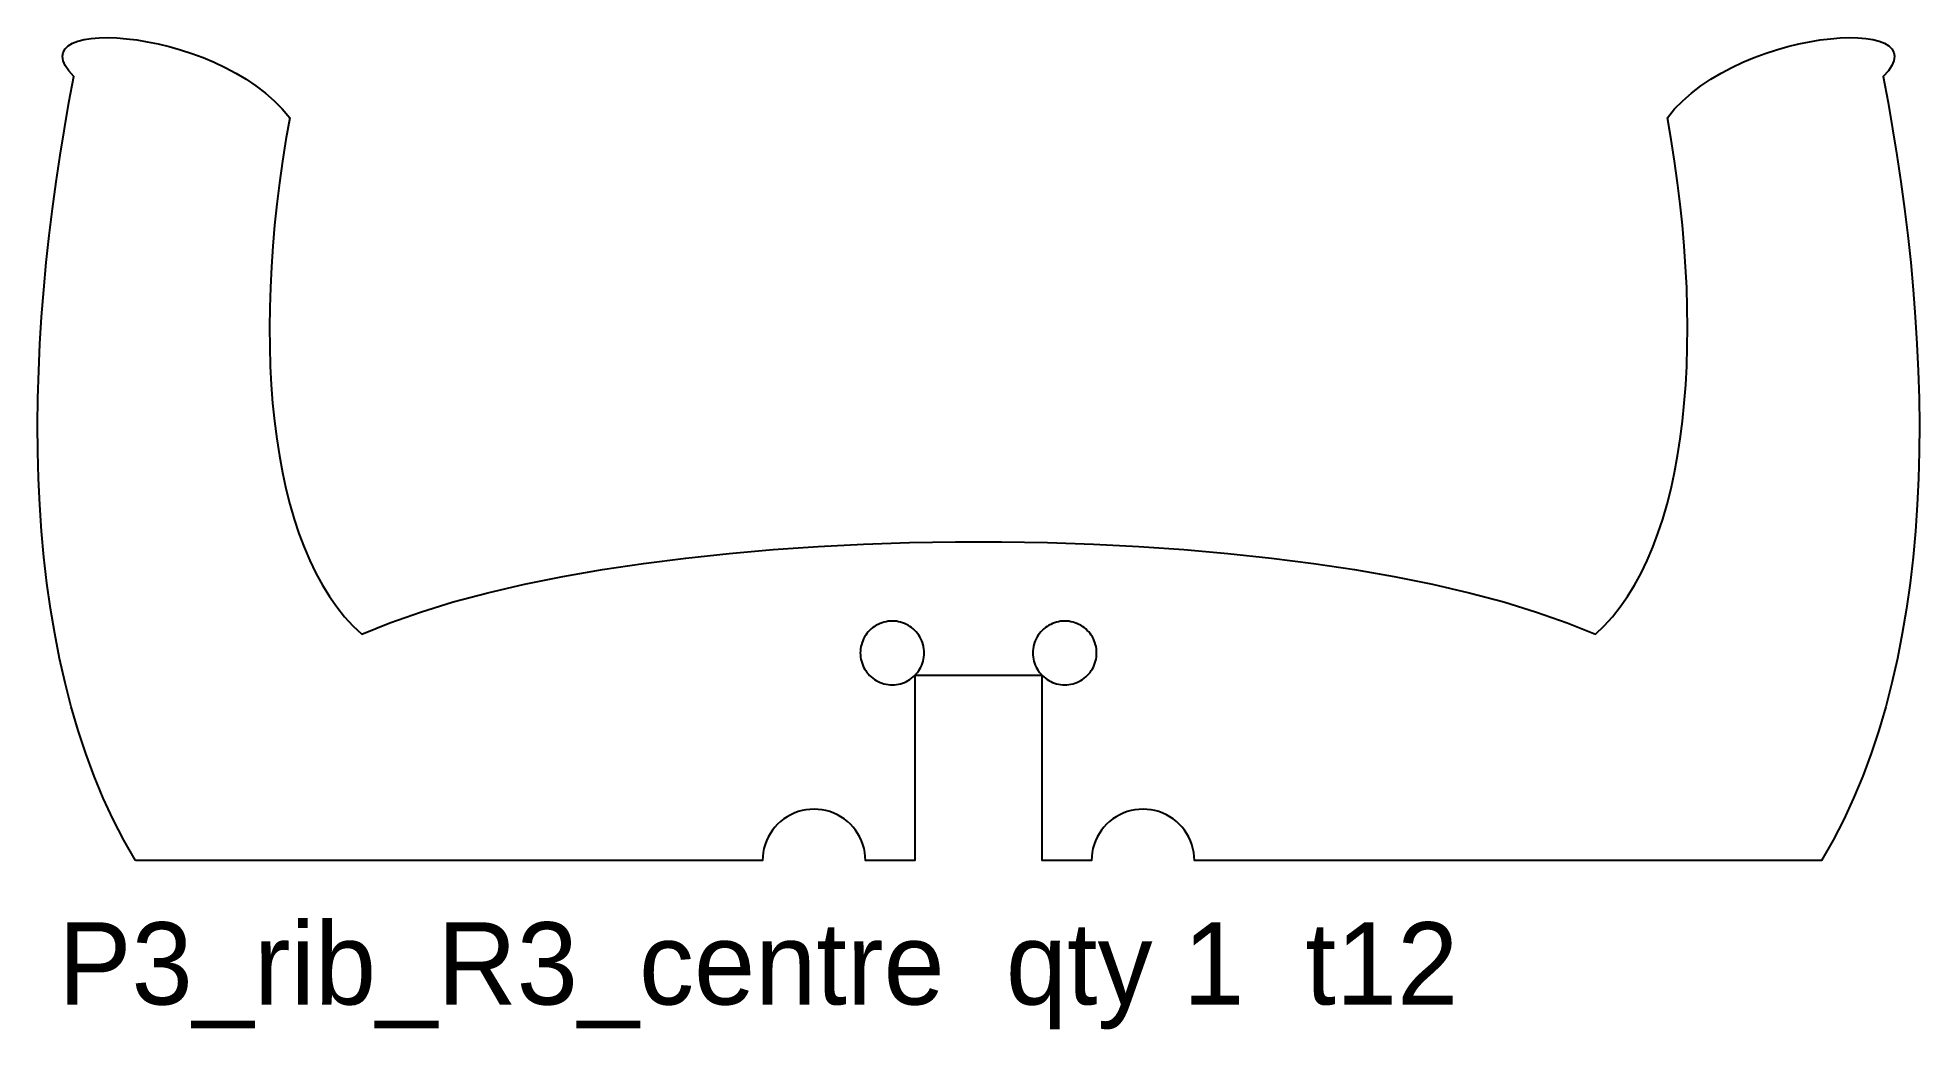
# Model space of a CAD drawing. Header units: millimetres. Extents: x 0 to 183, y -16 to 80.
import ezdxf

# ---------------------------------------------------------------- set-up
doc = ezdxf.new("R2010")
doc.units = ezdxf.units.MM
doc.layers.add('CUT', color=2, linetype='Continuous')
doc.layers.add('LABEL', color=3, linetype='Continuous')

msp = doc.modelspace()

# ---------------------------------------------------------------- linework, layer by layer
at = {"layer": 'CUT'}
for points in [[(9.52, 0), (8.4, 1.97), (7.35, 3.99), (6.39, 6.08), (5.5, 8.22), (4.69, 10.42), (3.94, 12.66), (3.27, 14.95), (2.67, 17.28), (2.13, 19.65), (1.66, 22.07), (1.25, 24.51), (0.9, 26.99), (0.61, 29.5), (0.38, 32.03), (0.21, 34.58), (0.09, 37.16), (0.02, 39.75), (0, 42.36), (0.03, 44.98), (0.11, 47.61), (0.23, 50.24), (0.39, 52.88), (0.6, 55.51), (0.84, 58.15), (1.13, 60.77), (1.45, 63.39), (1.8, 65.99), (2.19, 68.59), (2.6, 71.16), (3.05, 73.71), (3.52, 76.24), (3.02, 76.8), (2.67, 77.31), (2.47, 77.78), (2.41, 78.21), (2.48, 78.59), (2.67, 78.93), (2.98, 79.22), (3.4, 79.47), (3.91, 79.67), (4.52, 79.83), (5.21, 79.94), (5.97, 80), (6.81, 80.02), (7.7, 79.99), (8.65, 79.92), (9.64, 79.8), (10.67, 79.63), (11.73, 79.42), (12.81, 79.15), (13.9, 78.84), (14.99, 78.49), (16.09, 78.08), (17.17, 77.63), (18.23, 77.12), (19.27, 76.57), (20.28, 75.97), (21.24, 75.33), (22.15, 74.63), (23.01, 73.88), (23.8, 73.09), (24.52, 72.24), (24.15, 70.12), (23.82, 68.01), (23.52, 65.91), (23.27, 63.83), (23.05, 61.78), (22.88, 59.74), (22.74, 57.73), (22.64, 55.74), (22.57, 53.78), (22.55, 51.85), (22.57, 49.95), (22.63, 48.09), (22.72, 46.26), (22.86, 44.48), (23.04, 42.73), (23.26, 41.02), (23.51, 39.36), (23.81, 37.75), (24.15, 36.18), (24.54, 34.67), (24.96, 33.21), (25.42, 31.81), (25.93, 30.46), (26.48, 29.17), (27.07, 27.94), (27.7, 26.78), (28.38, 25.69), (29.1, 24.66), (29.86, 23.7), (30.67, 22.81), (31.52, 22), (34.27, 23.12), (37.24, 24.17), (40.42, 25.15), (43.8, 26.05), (47.35, 26.87), (51.07, 27.62), (54.93, 28.29), (58.93, 28.89), (63.04, 29.42), (67.25, 29.87), (71.54, 30.24), (75.91, 30.54), (80.33, 30.77), (84.79, 30.92), (89.27, 30.99), (93.76, 30.99), (98.24, 30.92), (102.7, 30.77), (107.12, 30.54), (111.49, 30.24), (115.78, 29.87), (120, 29.42), (124.11, 28.89), (128.1, 28.29), (131.96, 27.62), (135.68, 26.87), (139.23, 26.05), (142.61, 25.15), (145.79, 24.17), (148.77, 23.12), (151.52, 22), (152.37, 22.81), (153.17, 23.7), (153.93, 24.66), (154.65, 25.69), (155.33, 26.78), (155.96, 27.94), (156.55, 29.17), (157.1, 30.46), (157.61, 31.81), (158.07, 33.21), (158.5, 34.67), (158.88, 36.18), (159.22, 37.75), (159.52, 39.36), (159.78, 41.02), (160, 42.73), (160.17, 44.48), (160.31, 46.26), (160.41, 48.09), (160.46, 49.95), (160.48, 51.85), (160.46, 53.78), (160.4, 55.74), (160.3, 57.73), (160.16, 59.74), (159.98, 61.78), (159.76, 63.83), (159.51, 65.91), (159.22, 68.01), (158.88, 70.12), (158.52, 72.24), (159.23, 73.09), (160.02, 73.88), (160.88, 74.63), (161.79, 75.33), (162.75, 75.97), (163.76, 76.57), (164.8, 77.12), (165.86, 77.63), (166.95, 78.08), (168.04, 78.49), (169.14, 78.84), (170.23, 79.15), (171.31, 79.42), (172.36, 79.63), (173.39, 79.8), (174.38, 79.92), (175.33, 79.99), (176.22, 80.02), (177.06, 80), (177.82, 79.94), (178.52, 79.83), (179.12, 79.67), (179.64, 79.47), (180.05, 79.22), (180.36, 78.93), (180.55, 78.59), (180.62, 78.21), (180.56, 77.78), (180.36, 77.31), (180.02, 76.8), (179.52, 76.24), (179.99, 73.71), (180.43, 71.16), (180.85, 68.59), (181.23, 65.99), (181.59, 63.39), (181.9, 60.77), (182.19, 58.15), (182.43, 55.51), (182.64, 52.88), (182.8, 50.24), (182.93, 47.61), (183, 44.98), (183.03, 42.36), (183.01, 39.75), (182.95, 37.16), (182.82, 34.58), (182.65, 32.03), (182.42, 29.5), (182.13, 26.99), (181.78, 24.51), (181.37, 22.07), (180.9, 19.65), (180.36, 17.28), (179.76, 14.95), (179.09, 12.66), (178.35, 10.42), (177.53, 8.22), (176.64, 6.08), (175.68, 3.99), (174.64, 1.97), (173.52, 0), (112.52, 0), (112.5, 0.39), (112.45, 0.78), (112.38, 1.17), (112.27, 1.55), (112.14, 1.91), (111.97, 2.27), (111.78, 2.61), (111.56, 2.94), (111.32, 3.25), (111.05, 3.54), (110.76, 3.8), (110.46, 4.05), (110.13, 4.26), (109.79, 4.46), (109.43, 4.62), (109.06, 4.76), (108.68, 4.86), (108.3, 4.94), (107.91, 4.98), (107.52, 5), (107.12, 4.98), (106.73, 4.94), (106.35, 4.86), (105.97, 4.76), (105.6, 4.62), (105.25, 4.46), (104.9, 4.26), (104.58, 4.05), (104.27, 3.8), (103.98, 3.54), (103.71, 3.25), (103.47, 2.94), (103.25, 2.61), (103.06, 2.27), (102.9, 1.91), (102.76, 1.55), (102.65, 1.17), (102.58, 0.78), (102.53, 0.39), (102.52, 0), (97.72, 0), (97.72, 18), (85.32, 18), (85.32, 0), (80.52, 0), (80.5, 0.39), (80.45, 0.78), (80.38, 1.17), (80.27, 1.55), (80.14, 1.91), (79.97, 2.27), (79.78, 2.61), (79.56, 2.94), (79.32, 3.25), (79.05, 3.54), (78.76, 3.8), (78.46, 4.05), (78.13, 4.26), (77.79, 4.46), (77.43, 4.62), (77.06, 4.76), (76.68, 4.86), (76.3, 4.94), (75.91, 4.98), (75.52, 5), (75.12, 4.98), (74.73, 4.94), (74.35, 4.86), (73.97, 4.76), (73.6, 4.62), (73.25, 4.46), (72.9, 4.26), (72.58, 4.05), (72.27, 3.8), (71.98, 3.54), (71.71, 3.25), (71.47, 2.94), (71.25, 2.61), (71.06, 2.27), (70.9, 1.91), (70.76, 1.55), (70.65, 1.17), (70.58, 0.78), (70.53, 0.39), (70.52, 0), (9.52, 0)], [(85.45, 18.15), (85.58, 18.3), (85.7, 18.47), (85.81, 18.64), (85.9, 18.82), (85.99, 19.01), (86.06, 19.2), (86.12, 19.39), (86.16, 19.59), (86.2, 19.79), (86.22, 19.99), (86.22, 20.19), (86.22, 20.39), (86.2, 20.6), (86.16, 20.8), (86.12, 20.99), (86.06, 21.19), (85.99, 21.38), (85.9, 21.56), (85.81, 21.74), (85.7, 21.91), (85.58, 22.08), (85.45, 22.24), (85.32, 22.38), (85.17, 22.52), (85.01, 22.65), (84.85, 22.77), (84.67, 22.88), (84.5, 22.97), (84.31, 23.06), (84.12, 23.13), (83.93, 23.19), (83.73, 23.23), (83.53, 23.27), (83.33, 23.29), (83.12, 23.29), (82.92, 23.29), (82.72, 23.27), (82.52, 23.23), (82.32, 23.19), (82.13, 23.13), (81.94, 23.06), (81.75, 22.97), (81.57, 22.88), (81.4, 22.77), (81.24, 22.65), (81.08, 22.52), (80.93, 22.38), (80.79, 22.24), (80.66, 22.08), (80.55, 21.91), (80.44, 21.74), (80.34, 21.56), (80.26, 21.38), (80.19, 21.19), (80.13, 20.99), (80.08, 20.8), (80.05, 20.6), (80.03, 20.39), (80.02, 20.19), (80.03, 19.99), (80.05, 19.79), (80.08, 19.59), (80.13, 19.39), (80.19, 19.2), (80.26, 19.01), (80.34, 18.82), (80.44, 18.64), (80.55, 18.47), (80.66, 18.3), (80.79, 18.15), (80.93, 18), (81.08, 17.86), (81.24, 17.73), (81.4, 17.61), (81.57, 17.51), (81.75, 17.41), (81.94, 17.33), (82.13, 17.26), (82.32, 17.2), (82.52, 17.15), (82.72, 17.12), (82.92, 17.1), (83.12, 17.09), (83.33, 17.1), (83.53, 17.12), (83.73, 17.15), (83.93, 17.2), (84.12, 17.26), (84.31, 17.33), (84.5, 17.41), (84.67, 17.51), (84.85, 17.61), (85.01, 17.73), (85.17, 17.86), (85.32, 18), (85.45, 18.15)], [(102.9, 19.39), (102.95, 19.59), (102.98, 19.79), (103, 19.99), (103.01, 20.19), (103, 20.39), (102.98, 20.6), (102.95, 20.8), (102.9, 20.99), (102.84, 21.19), (102.77, 21.38), (102.69, 21.56), (102.59, 21.74), (102.49, 21.91), (102.37, 22.08), (102.24, 22.24), (102.1, 22.38), (101.95, 22.52), (101.8, 22.65), (101.63, 22.77), (101.46, 22.88), (101.28, 22.97), (101.09, 23.06), (100.9, 23.13), (100.71, 23.19), (100.51, 23.23), (100.31, 23.27), (100.11, 23.29), (99.91, 23.29), (99.71, 23.29), (99.5, 23.27), (99.3, 23.23), (99.11, 23.19), (98.91, 23.13), (98.72, 23.06), (98.54, 22.97), (98.36, 22.88), (98.19, 22.77), (98.02, 22.65), (97.86, 22.52), (97.72, 22.38), (97.58, 22.24), (97.45, 22.08), (97.33, 21.91), (97.22, 21.74), (97.13, 21.56), (97.04, 21.38), (96.97, 21.19), (96.91, 20.99), (96.87, 20.8), (96.83, 20.6), (96.81, 20.39), (96.81, 20.19), (96.81, 19.99), (96.83, 19.79), (96.87, 19.59), (96.91, 19.39), (96.97, 19.2), (97.04, 19.01), (97.13, 18.82), (97.22, 18.64), (97.33, 18.47), (97.45, 18.3), (97.58, 18.15), (97.72, 18), (97.86, 17.86), (98.02, 17.73), (98.19, 17.61), (98.36, 17.51), (98.54, 17.41), (98.72, 17.33), (98.91, 17.26), (99.11, 17.2), (99.3, 17.15), (99.5, 17.12), (99.71, 17.1), (99.91, 17.09), (100.11, 17.1), (100.31, 17.12), (100.51, 17.15), (100.71, 17.2), (100.9, 17.26), (101.09, 17.33), (101.28, 17.41), (101.46, 17.51), (101.63, 17.61), (101.8, 17.73), (101.95, 17.86), (102.1, 18), (102.24, 18.15), (102.37, 18.3), (102.49, 18.47), (102.59, 18.64), (102.69, 18.82), (102.77, 19.01), (102.84, 19.2), (102.9, 19.39)]]:
    msp.add_lwpolyline(points, close=True, dxfattribs=at)

# ---------------------------------------------------------------- texts
at = {"layer": 'LABEL'}
msp.add_text('P3_rib_R3_centre  qty 1  t12', height=8, dxfattribs=at).set_placement((2, -14))

doc.saveas('drawing.dxf')
